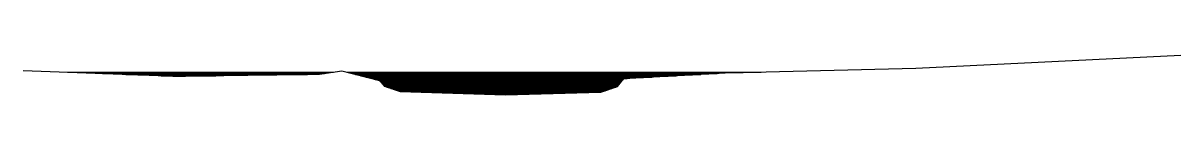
# Model space of a CAD drawing. Header units: inches. Extents: x 0 to 254, y 0 to 9.
import ezdxf

# ---------------------------------------------------------------- set-up
doc = ezdxf.new("R2010")
doc.units = ezdxf.units.IN
doc.header["$MEASUREMENT"] = 0
doc.layers.add('Contour', color=7, linetype='Continuous')
doc.layers.add('WSZ', color=80, linetype='Continuous')

msp = doc.modelspace()

# ---------------------------------------------------------------- linework, layer by layer
at = {"layer": 'Contour'}
msp.add_lwpolyline([(0, 5.38), (33.62, 4.07), (65.09, 4.54), (70, 5.27), (78.22, 3.17), (79.32, 1.87), (82.78, 0.75), (105.91, 0), (126.89, 0.6), (130.49, 1.82), (131.94, 3.56), (154.19, 4.8), (196.04, 5.86), (254.23, 8.71)], dxfattribs=at)
at = {"layer": 'WSZ'}
for p, q in [((9.75, 5), (68.18, 5)), ((12.32, 4.9), (67.51, 4.9)), ((14.89, 4.8), (66.84, 4.8)), ((17.45, 4.7), (66.17, 4.7)), ((20.02, 4.6), (65.49, 4.6)), ((22.58, 4.5), (62.41, 4.5)), ((25.15, 4.4), (55.72, 4.4)), ((27.72, 4.3), (49.02, 4.3)), ((30.28, 4.2), (42.32, 4.2)), ((32.85, 4.1), (35.63, 4.1)), ((71.06, 5), (162.09, 5)), ((71.45, 4.9), (158.14, 4.9)), ((71.84, 4.8), (154.19, 4.8)), ((72.23, 4.7), (152.4, 4.7)), ((72.62, 4.6), (150.6, 4.6)), ((73.01, 4.5), (148.81, 4.5)), ((73.41, 4.4), (147.01, 4.4)), ((73.8, 4.3), (145.22, 4.3)), ((74.19, 4.2), (143.42, 4.2)), ((74.58, 4.1), (141.63, 4.1)), ((74.97, 4), (139.84, 4)), ((75.36, 3.9), (138.04, 3.9)), ((75.75, 3.8), (136.25, 3.8)), ((76.15, 3.7), (134.45, 3.7)), ((76.54, 3.6), (132.66, 3.6)), ((76.93, 3.5), (131.89, 3.5)), ((77.32, 3.4), (131.81, 3.4)), ((77.71, 3.3), (131.72, 3.3)), ((78.1, 3.2), (131.64, 3.2)), ((78.28, 3.1), (131.56, 3.1)), ((78.36, 3), (131.47, 3)), ((78.45, 2.9), (131.39, 2.9)), ((78.53, 2.8), (131.31, 2.8)), ((78.62, 2.7), (131.22, 2.7)), ((78.7, 2.6), (131.14, 2.6)), ((78.79, 2.5), (131.06, 2.5)), ((78.87, 2.4), (130.97, 2.4)), ((78.96, 2.3), (130.89, 2.3)), ((79.04, 2.2), (130.81, 2.2)), ((79.13, 2.1), (130.72, 2.1)), ((79.21, 2), (130.64, 2)), ((79.29, 1.9), (130.56, 1.9)), ((79.54, 1.8), (130.43, 1.8)), ((79.85, 1.7), (130.14, 1.7)), ((80.15, 1.6), (129.84, 1.6)), ((80.46, 1.5), (129.55, 1.5)), ((80.77, 1.4), (129.25, 1.4)), ((81.08, 1.3), (128.96, 1.3)), ((81.39, 1.2), (128.66, 1.2)), ((81.7, 1.1), (128.37, 1.1)), ((82.01, 1), (128.07, 1)), ((82.32, 0.9), (127.78, 0.9)), ((82.63, 0.8), (127.48, 0.8)), ((84.32, 0.7), (127.19, 0.7)), ((87.41, 0.6), (126.89, 0.6)), ((90.49, 0.5), (123.39, 0.5)), ((93.57, 0.4), (119.9, 0.4)), ((96.66, 0.3), (116.4, 0.3)), ((99.74, 0.2), (112.9, 0.2)), ((102.83, 0.1), (109.41, 0.1))]:
    msp.add_line(p, q, dxfattribs=at)

doc.saveas('drawing.dxf')
